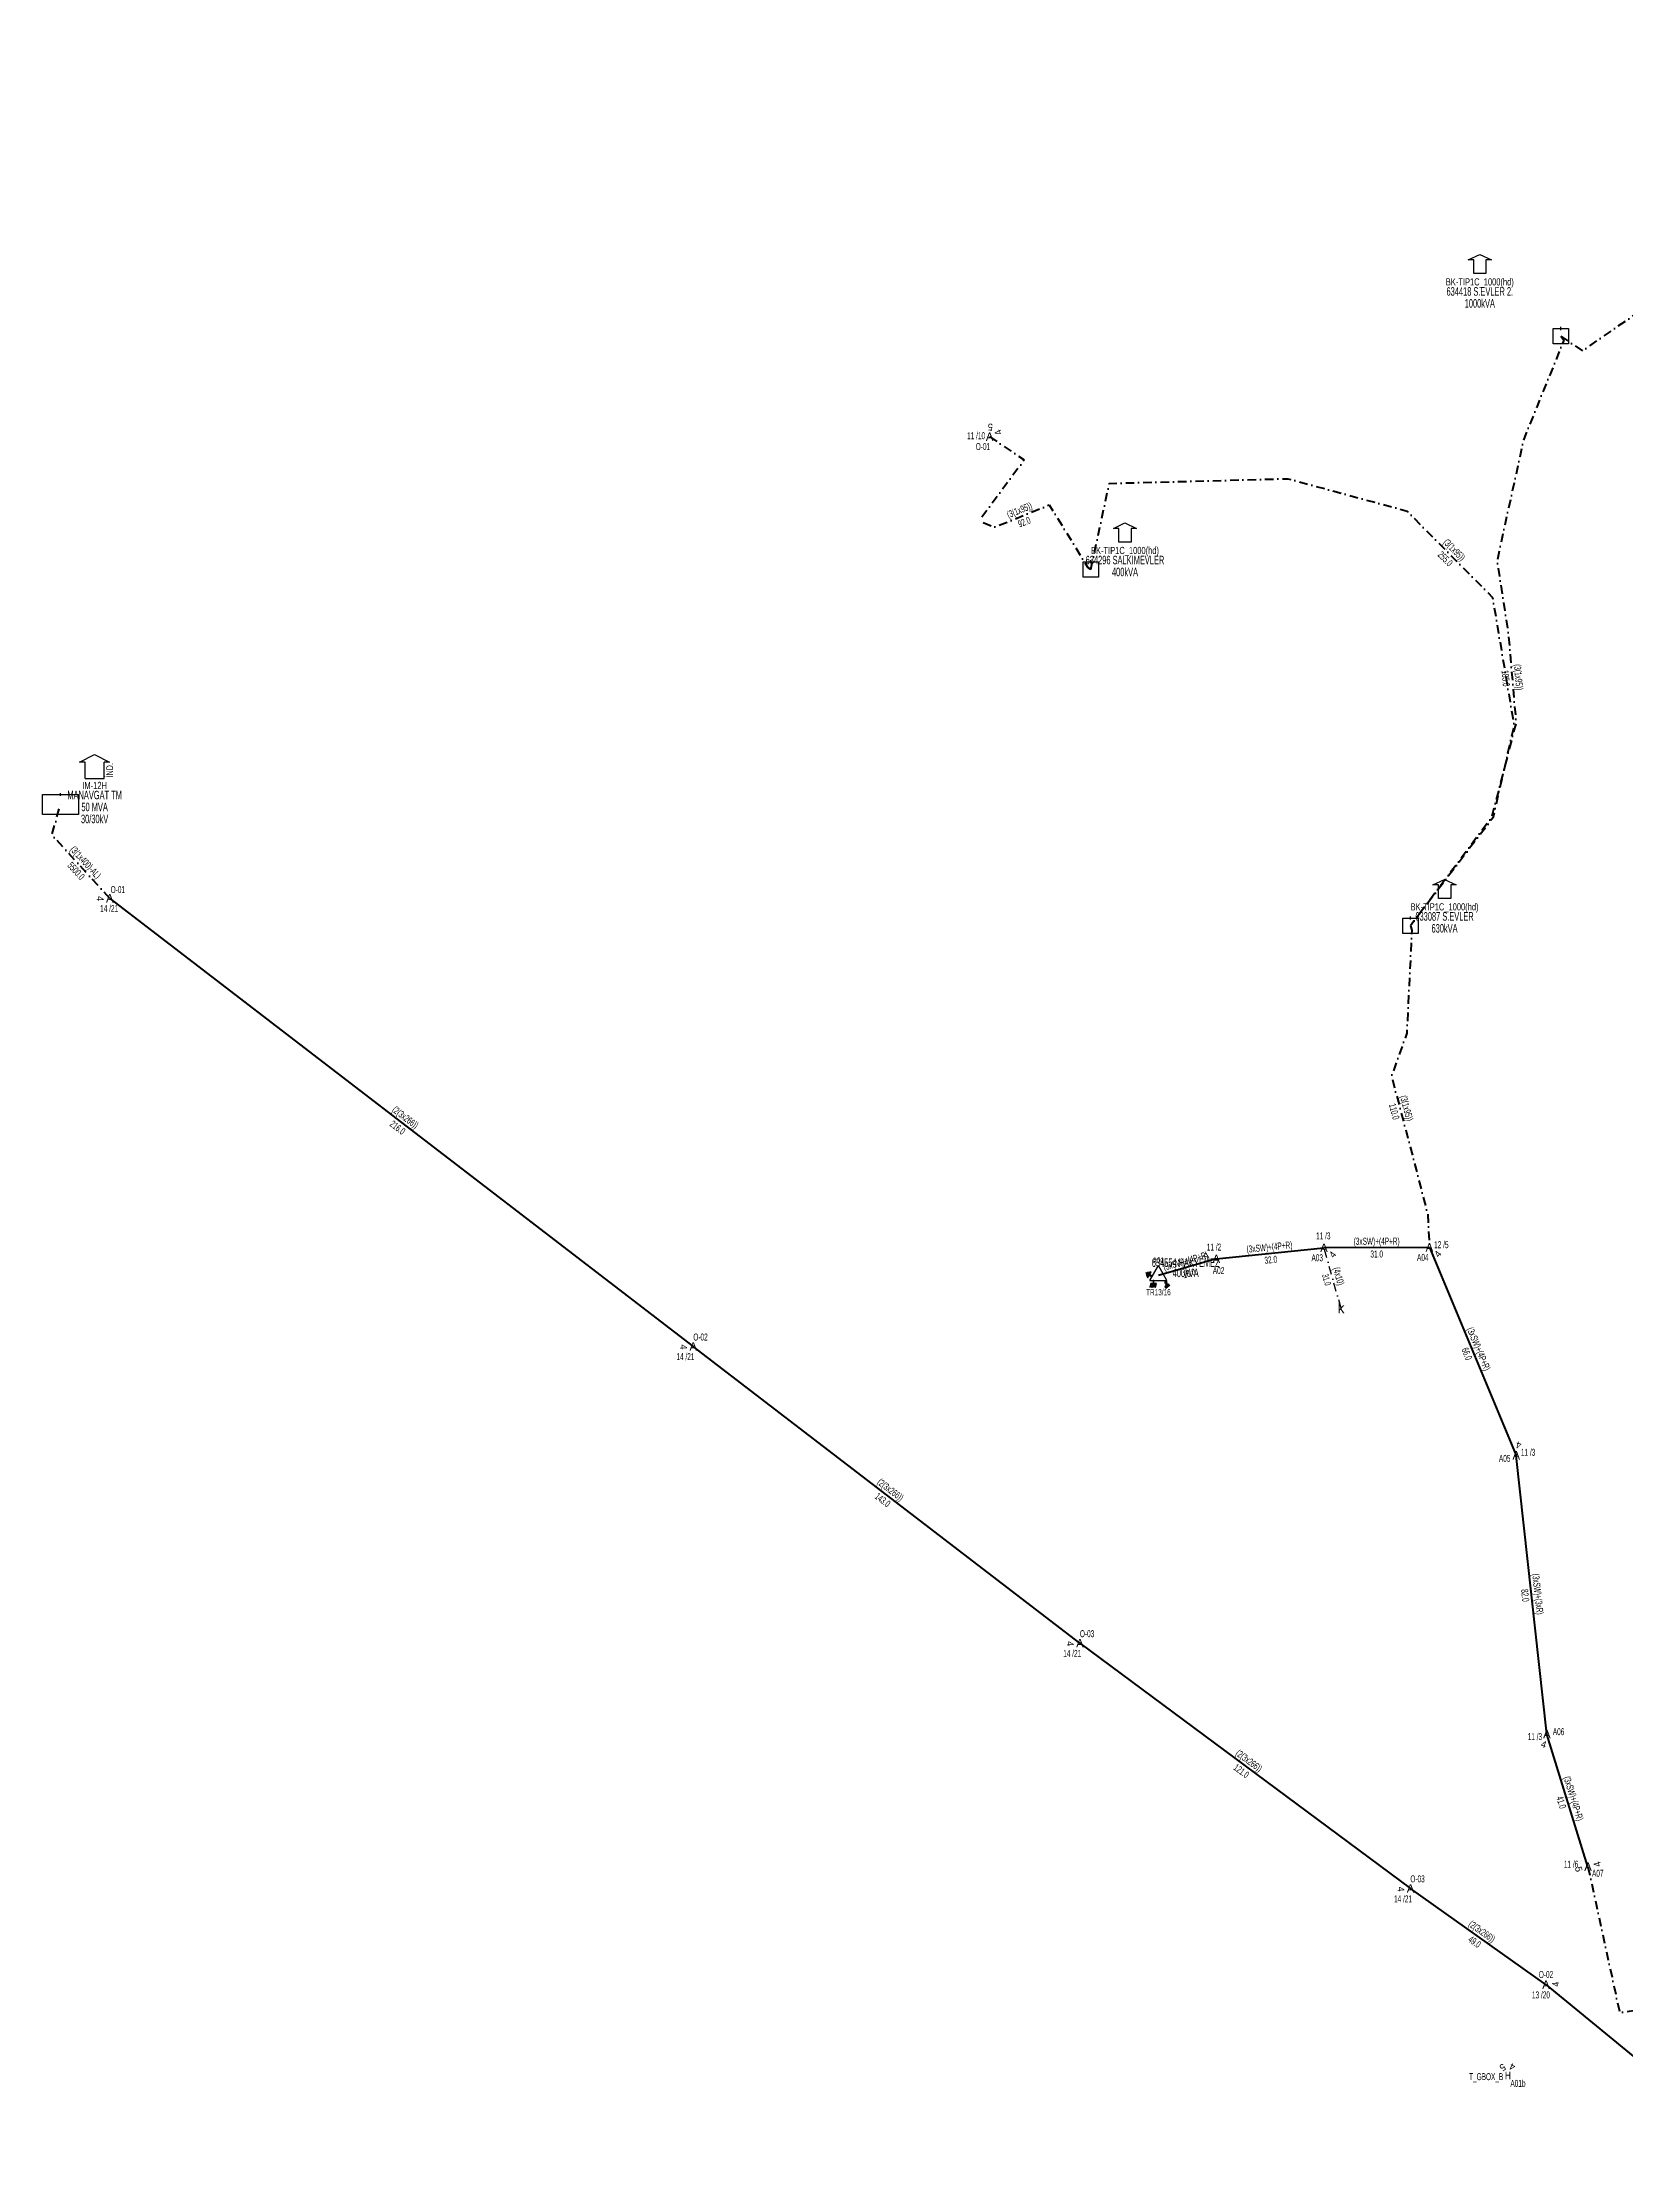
# Model space of a CAD drawing. Header units: millimetres. Extents: x 630449 to 632192, y 4074423 to 4076275.
# Drawn here: x 630449 to 630912, y 4074457 to 4075080 of the extents above; entities that cross this region are included whole.
import ezdxf
from ezdxf.enums import TextEntityAlignment as Align

# ---------------------------------------------------------------- set-up
doc = ezdxf.new("R2010")
doc.units = ezdxf.units.MM
doc.linetypes.add('DASHDOT', pattern=[5, 2.5, -1.25, 0, -1.25])
for name, color, linetype, lineweight in [('DIREK_BOX_MEVCUT', 5, 'Continuous', 25), ('DIREK_ENH_MEVCUT', 6, 'Continuous', 25), ('DIREK_OG_MEVCUT', 16, 'Continuous', 25), ('HAT_ABH_HAVAI_MEVCUT', 50, 'Continuous', 80), ('HAT_ABONE_YERALTI_MEVCUT', 56, 'DASHDOT', 30), ('HAT_OG_HAVAI_MEVCUT', 48, 'Continuous', 70), ('HAT_OG_YERALTI_MEVCUT', 48, 'DASHDOT', 70), ('KOFRE_ABONE_MEVCUT', 6, 'Continuous', 25), ('TRAFO_MEVCUT', 5, 'Continuous', 30), ('TRAFO_TADILAT_BYSK', 5, 'Continuous', 30)]:
    doc.layers.add(name, color=color, linetype=linetype, lineweight=lineweight)
doc.styles.add('Direk', font='B_CAD')
doc.styles.get("Standard").update_dxf_attribs({"font": 'Arial'})

# ---------------------------------------------------------------- blocks, each defined once
blk = doc.blocks.new('MEV_BINA_KARE')
at = {"layer": 'TRAFO_MEVCUT', "linetype": 'Continuous'}
for p, q in [((-2.25, -2.25), (-2.25, 2.25)), ((-2.25, 2.25), (2.25, 2.25)), ((0, 1.8), (0, 2.7)), ((2.25, 2.25), (2.25, -2.25)), ((2.25, -2.25), (-2.25, -2.25))]:
    blk.add_line(p, q, dxfattribs=at)
blk = doc.blocks.new('MEV_BETKOSK')
at = {"layer": 'TRAFO_MEVCUT', "linetype": 'Continuous'}
for p, q in [((-3.4, 2), (0, 3.6)), ((-1.8, 2), (-3.4, 2)), ((-1.8, -2), (-1.8, 2)), ((0, 3.6), (3.4, 2)), ((3.4, 2), (1.8, 2)), ((1.8, 2), (1.8, -2)), ((1.8, -2), (-1.8, -2))]:
    blk.add_line(p, q, dxfattribs=at)
blk = doc.blocks.new('MEV_DIREK')
h = blk.add_hatch(color=32)
h.paths.add_polyline_path([(-2.14, 0.97), (-2.35, 1.09), (-3.31, -0.55), (-3.09, -0.67), (-2.67, 0.06), (-1.89, -0.39), (-1.79, -0.22), (-2.56, 0.23)])
h.paths.add_polyline_path([(-3.46, -0.17), (-3.33, -0.25), (-2.61, 0.99), (-2.74, 1.06)])
h.paths.add_polyline_path([(-3.54, 0.29), (-3.41, 0.22), (-3.05, 0.82), (-3.18, 0.9)])
h.paths.add_polyline_path([(-3.58, 0.81), (-3.66, 0.68), (-3.53, 0.61), (-3.45, 0.74)])
h.paths.add_polyline_path([(-1.51, -2.34), (-2.26, -2.33), (-2.52, -3.47), (-2.42, -3.47), (-2.21, -2.53), (-1.91, -2.54), (-2.12, -3.47), (-2.02, -3.47), (-1.81, -2.54), (-1.51, -2.54), (-1.72, -3.47), (-1.62, -3.48), (-1.41, -2.54), (-1.11, -2.54), (-1.32, -3.48), (-1.22, -3.48), (-1.01, -2.54), (-0.71, -2.55), (-0.92, -3.48), (-0.82, -3.48), (-0.56, -2.35), (-1.31, -2.34), (-1.31, -1.44), (-1.51, -1.44)])
at = {"layer": 'TRAFO_MEVCUT'}
for points in [[(2.35, -1.57), (2.12, -1.92), (2.08, -1.44), (1.94, -1.44), (2.01, -2.32), (2.25, -1.96), (2.31, -2.67), (2.1, -2.67), (2.39, -2.87), (2.4, -2.86), (2.64, -2.49), (2.45, -2.63)], [(2.35, -1.57), (2.12, -1.92), (2.08, -1.44), (1.94, -1.44), (2.01, -2.32), (2.25, -1.96), (2.31, -2.67), (2.1, -2.67), (2.39, -2.87), (1.98, -3.19), (2.2, -3.79), (2.26, -3.74), (2.08, -3.26), (2.26, -3.13), (2.44, -3.6), (2.49, -3.56), (2.32, -3.08), (2.49, -2.94), (2.67, -3.42), (2.73, -3.38), (2.55, -2.9), (2.73, -2.76), (2.91, -3.24), (2.97, -3.2), (2.79, -2.72), (2.97, -2.58), (3.15, -3.06), (3.21, -3.01), (2.98, -2.42), (2.4, -2.86), (2.64, -2.49), (2.45, -2.63)], [(2.97, -2.58), (3.15, -3.06), (3.21, -3.01), (2.98, -2.42), (2.4, -2.86), (2.64, -2.49), (2.45, -2.63), (2.35, -1.57), (2.12, -1.92), (2.08, -1.44), (1.94, -1.44), (2.01, -2.32), (2.25, -1.96), (2.31, -2.67), (2.1, -2.67), (2.39, -2.87), (1.98, -3.19), (2.2, -3.79), (2.26, -3.74), (2.08, -3.26), (2.26, -3.13), (2.44, -3.6), (2.49, -3.56), (2.32, -3.08), (2.49, -2.94), (2.67, -3.42), (2.73, -3.38), (2.55, -2.9), (2.73, -2.76), (2.91, -3.24), (2.97, -3.2), (2.79, -2.72)]]:
    blk.add_hatch(color=32, dxfattribs=at).paths.add_polyline_path(points)
at = {"layer": 'TRAFO_MEVCUT', "linetype": 'Continuous'}
for p, q in [((-2.5, -1.44), (0, 2.89)), ((2.5, -1.44), (0, 2.89)), ((-2.5, -1.44), (2.5, -1.44))]:
    blk.add_line(p, q, dxfattribs=at)
at = {"layer": 'TRAFO_MEVCUT', "color": 32, "flags": 128}
blk.add_lwpolyline([(1.94, -1.44), (2.08, -1.44), (2.12, -1.92), (2.35, -1.57), (2.45, -2.63), (2.64, -2.49), (2.4, -2.86), (2.98, -2.42), (3.21, -3.01), (3.15, -3.06), (2.97, -2.58), (2.79, -2.72), (2.97, -3.2), (2.91, -3.24), (2.73, -2.76), (2.55, -2.9), (2.73, -3.38), (2.67, -3.42), (2.49, -2.94), (2.32, -3.08), (2.49, -3.56), (2.44, -3.6), (2.26, -3.13), (2.08, -3.26), (2.26, -3.74), (2.2, -3.79), (1.98, -3.19), (2.39, -2.87), (2.1, -2.67), (2.31, -2.67), (2.25, -1.96), (2.01, -2.32), (1.94, -1.44)], dxfattribs=at)
at = {"layer": 'TRAFO_TADILAT_BYSK', "color": 32, "flags": 128}
for points in [[(-3.53, 0.61), (-3.45, 0.74), (-3.58, 0.81), (-3.66, 0.68), (-3.53, 0.61)], [(-3.41, 0.22), (-3.05, 0.82), (-3.18, 0.9), (-3.54, 0.29), (-3.41, 0.22)], [(-3.33, -0.25), (-2.61, 0.99), (-2.74, 1.06), (-3.46, -0.17), (-3.33, -0.25)], [(-1.79, -0.22), (-2.56, 0.23), (-2.14, 0.97), (-2.35, 1.09), (-3.31, -0.55), (-3.09, -0.67), (-2.67, 0.06), (-1.89, -0.39), (-1.79, -0.22)], [(-1.31, -1.44), (-1.51, -1.44), (-1.51, -2.34), (-2.26, -2.33), (-2.52, -3.47), (-2.42, -3.47), (-2.21, -2.53), (-1.91, -2.54), (-2.12, -3.47), (-2.02, -3.47), (-1.81, -2.54), (-1.51, -2.54), (-1.72, -3.47), (-1.62, -3.48), (-1.41, -2.54), (-1.11, -2.54), (-1.32, -3.48), (-1.22, -3.48), (-1.01, -2.54), (-0.71, -2.55), (-0.92, -3.48), (-0.82, -3.48), (-0.56, -2.35), (-1.31, -2.34), (-1.31, -1.44)]]:
    blk.add_lwpolyline(points, dxfattribs=at)
blk = doc.blocks.new('MEV_INDMERK_KARE')
at = {"layer": 'TRAFO_MEVCUT', "linetype": 'Continuous'}
for p, q in [((-5.268651, -2.925), (-5.268651, 2.925)), ((-5.268651, 2.925), (5.268651, 2.925)), ((0, 2.535), (0, 3.315)), ((5.268651, 2.925), (5.268651, -2.925)), ((5.268651, -2.925), (-5.268651, -2.925))]:
    blk.add_line(p, q, dxfattribs=at)
blk = doc.blocks.new('MEV_INDMERK')
at = {"layer": 'TRAFO_MEVCUT', "linetype": 'Continuous'}
for p, q in [((-4.4, 2.4), (0, 4.6)), ((-2.8, 2.4), (-4.4, 2.4)), ((-2.8, -2.4), (-2.8, 2.4)), ((0, 4.6), (4.4, 2.4)), ((4.4, 2.4), (2.8, 2.4)), ((2.8, -2.4), (2.8, 2.4)), ((-2.8, -2.4), (2.8, -2.4))]:
    blk.add_line(p, q, dxfattribs=at)
at = {"layer": 'TRAFO_MEVCUT', "linetype": 'Continuous', "width": 0.6}
blk.add_text('İND.', height=2, rotation=90, dxfattribs=at).set_placement((5.417363, -0.010583), align=Align.CENTER)

msp = doc.modelspace()

# ---------------------------------------------------------------- linework, layer by layer
at = {"layer": 'HAT_ABH_HAVAI_MEVCUT'}
for p, q in [((630468.246351, 4074829.002937), (630639.207, 4074697.757)), ((630752.510331, 4074610.858537), (630639.207, 4074697.757)), ((630752.510331, 4074610.858537), (630849.38571, 4074539.015195)), ((630889.079898, 4074510.854677), (630849.38571, 4074539.015195)), ((630889.079898, 4074510.854677), (630954.973, 4074456.741))]:
    msp.add_line(p, q, dxfattribs=at)
at = {"layer": 'HAT_ABONE_YERALTI_MEVCUT', "flags": 128}
msp.add_lwpolyline([(630829.025792, 4074708.999256), (630824.01763, 4074726.655615)], dxfattribs=at)
at = {"layer": 'HAT_OG_HAVAI_MEVCUT'}
for p, q in [((630792.477105, 4074723.431508), (630824.01763, 4074726.655615)), ((630854.913, 4074726.788), (630824.01763, 4074726.655615)), ((630854.913, 4074726.788), (630880.363631, 4074665.870481)), ((630792.477105, 4074723.431508), (630775.507, 4074718.576)), ((630889.339437, 4074584.245775), (630880.363631, 4074665.870481)), ((630901.386, 4074545.405), (630889.339437, 4074584.245775))]:
    msp.add_line(p, q, dxfattribs=at)
at = {"layer": 'HAT_OG_YERALTI_MEVCUT', "flags": 128}
for points in [[(630893.445, 4074993.649), (630899.767924, 4074989.376417), (630929.607835, 4075010.001061), (630963.835968, 4075018.484957), (630989.433931, 4075017.899861), (631002.30605, 4075022.87318), (631012.106413, 4075031.50335), (631016.055813, 4075041.888809), (631011.455379, 4075046.477858), (630948.323489, 4075077.093022), (630943.462, 4075079.645)], [(630893.445, 4074993.649), (630894.335516, 4074992.487982), (630882.554017, 4074963.530029), (630874.760166, 4074927.942206), (630878.027926, 4074906.685092), (630880.289176, 4074880.51687), (630873.123214, 4074852.669033), (630849.357, 4074820.974)], [(630726.053, 4074964.229), (630736.185599, 4074957.402715), (630722.979417, 4074939.553872), (630727.450116, 4074937.702945), (630743.538937, 4074944.223901), (630754.859941, 4074925.920972), (630755.72, 4074925.343)], [(630755.72, 4074925.343), (630761.110316, 4074950.53204), (630813.477698, 4074951.906511), (630848.389285, 4074942.422655), (630873.404675, 4074917.132371), (630879.712078, 4074879.64215), (630873.526954, 4074852.565053), (630849.357, 4074820.974)], [(630468.246351, 4074829.002937), (630451.307744, 4074847.592666), (630453.80653, 4074856.524429)], [(630849.357, 4074820.974), (630849.757577, 4074819.693513), (630848.302865, 4074789.541377), (630843.812324, 4074776.912074), (630849.046741, 4074757.201184), (630854.440448, 4074736.429603), (630854.913, 4074726.788)], [(630901.386, 4074545.405), (630910.687114, 4074502.695714), (630976.053807, 4074513.218157), (630967.603966, 4074487.07148), (630968.24169, 4074479.578225), (630959.388, 4074477.961)]]:
    msp.add_lwpolyline(points, dxfattribs=at)

# ---------------------------------------------------------------- block references
at = {"layer": 'TRAFO_MEVCUT'}
for name, p in [('MEV_BETKOSK', (630869.689445, 4075014.000704)), ('MEV_BETKOSK', (630869.689445, 4075014.000704)), ('MEV_BINA_KARE', (630893.445, 4074993.649)), ('MEV_BINA_KARE', (630893.445, 4074993.649)), ('MEV_BETKOSK', (630765.72, 4074935.343)), ('MEV_BETKOSK', (630765.72, 4074935.343)), ('MEV_BINA_KARE', (630755.72, 4074925.343)), ('MEV_BINA_KARE', (630755.72, 4074925.343)), ('MEV_INDMERK', (630463.80653, 4074866.524429)), ('MEV_INDMERK', (630463.80653, 4074866.524429)), ('MEV_INDMERK_KARE', (630453.80653, 4074856.524429)), ('MEV_INDMERK_KARE', (630453.80653, 4074856.524429)), ('MEV_BETKOSK', (630859.357, 4074830.974)), ('MEV_BETKOSK', (630859.357, 4074830.974)), ('MEV_BINA_KARE', (630849.357, 4074820.974)), ('MEV_BINA_KARE', (630849.357, 4074820.974)), ('MEV_DIREK', (630775.507, 4074718.576))]:
    msp.add_blockref(name, p, dxfattribs=at)

# ---------------------------------------------------------------- texts
at = {"layer": 'DIREK_BOX_MEVCUT', "width": 0.53}
for s, p in [('T_GBOX_B', (630871.553993, 4074483.920559)), ('A01b', (630880.869119, 4074481.951362))]:
    msp.add_text(s, height=2.05, dxfattribs=at).set_placement(p, align=Align.MIDDLE_CENTER)
at = {"layer": 'DIREK_BOX_MEVCUT', "color": 32, "style": 'Direk'}
for s, rotation, p in [('5', 213.266497, (630876.386105, 4074486.625159)), ('4', 153.266497, (630879.181556, 4074486.784704))]:
    msp.add_text(s, height=2, rotation=rotation, dxfattribs=at).set_placement(p, align=Align.MIDDLE_CENTER)
at = {"layer": 'DIREK_BOX_MEVCUT', "style": 'Direk', "width": 0.8}
msp.add_text('H', height=2.25, dxfattribs=at).set_placement((630877.922, 4074484.284), align=Align.MIDDLE_CENTER)
at = {"layer": 'DIREK_ENH_MEVCUT', "width": 0.53}
for s, p in [('11 /10', (630722.090664, 4074964.500802)), ('O-01', (630724.097447, 4074961.326275)), ('O-01', (630470.614835, 4074831.579811)), ('14 /21', (630468.065214, 4074826.018061)), ('14 /21', (630636.925196, 4074694.783289)), ('O-02', (630641.337662, 4074700.533739)), ('O-03', (630754.61784, 4074613.65289)), ('14 /21', (630750.254948, 4074607.868117)), ('O-03', (630851.440837, 4074541.848295)), ('14 /21', (630847.189969, 4074535.988249)), ('O-02', (630889.08329, 4074513.839873)), ('13 /20', (630887.600433, 4074507.869801))]:
    msp.add_text(s, height=2.05, dxfattribs=at).set_placement(p, align=Align.MIDDLE_CENTER)
at = {"layer": 'DIREK_ENH_MEVCUT', "style": 'Direk'}
for p in [(630726.053, 4074964.229), (630468.246351, 4074829.002937), (630639.207, 4074697.757), (630752.510331, 4074610.858537), (630849.38571, 4074539.015195), (630889.079898, 4074510.854677)]:
    msp.add_text('A', height=2.5, dxfattribs=at).set_placement(p, align=Align.MIDDLE_CENTER)
at = {"layer": 'DIREK_ENH_MEVCUT', "color": 32, "style": 'Direk'}
for s, rotation, p in [('5', 536.032032, (630726.246757, 4074967.022288)), ('4', 476.032032, (630728.568937, 4074965.457846)), ('4', 271.297227, (630465.431446, 4074828.939547)), ('4', 272.864034, (630636.38442, 4074697.617095)), ('4', 273.009061, (630749.686553, 4074610.711554)), ('4', 273.33244, (630846.558952, 4074538.852433)), ('4', 92.902528, (630891.902788, 4074510.996461))]:
    msp.add_text(s, height=2, rotation=rotation, dxfattribs=at).set_placement(p, align=Align.MIDDLE_CENTER)
at = {"layer": 'DIREK_OG_MEVCUT', "width": 0.53}
for s, p in [('11 /2', (630791.81212, 4074726.884153)), ('11 /3', (630823.831696, 4074730.155488)), ('12 /5', (630858.416936, 4074727.580234)), ('A02', (630793.139044, 4074719.994673)), ('A03', (630822.052167, 4074723.759591)), ('A04', (630852.979186, 4074723.870747)), ('A05', (630876.974731, 4074664.995633)), ('11 /3', (630883.83751, 4074666.767266)), ('11 /3', (630885.825938, 4074583.514752)), ('A06', (630892.766055, 4074584.958721)), ('11 /6', (630896.442697, 4074546.143967)), ('A07', (630904.242091, 4074543.475892))]:
    msp.add_text(s, height=2.05, dxfattribs=at).set_placement(p, align=Align.MIDDLE_CENTER)
at = {"layer": 'DIREK_OG_MEVCUT', "style": 'Direk'}
for p in [(630824.01763, 4074726.655615), (630854.913, 4074726.788), (630792.477105, 4074723.431508), (630880.363631, 4074665.870481), (630889.339437, 4074584.245775), (630901.386, 4074545.405)]:
    msp.add_text('A', height=2.5, dxfattribs=at).set_placement(p, align=Align.MIDDLE_CENTER)
at = {"layer": 'DIREK_OG_MEVCUT', "color": 32, "style": 'Direk'}
for s, rotation, p in [('4', 251.683344, (630789.4966, 4074724.402204)), ('4', 412.192115, (630826.566105, 4074724.686141)), ('4', 411.798746, (630857.367891, 4074724.876197)), ('4', 166.786437, (630881.054194, 4074668.88125)), ('4', 342.663055, (630888.423336, 4074581.259102)), ('4', 104.758649, (630904.093621, 4074546.118294)), ('5', 284.758649, (630898.678379, 4074544.691706))]:
    msp.add_text(s, height=2, rotation=rotation, dxfattribs=at).set_placement(p, align=Align.MIDDLE_CENTER)
at = {"layer": 'HAT_ABH_HAVAI_MEVCUT', "lineweight": 30, "width": 0.53}
for rotation, p in [(322.486668, (630554.244279, 4074764.054198, 315319.6035)), (322.513447, (630696.375955, 4074654.98224, 315319.6035)), (323.439154, (630801.454346, 4074575.619607, 315424.692855)), (324.646708, (630869.724628, 4074525.628196, 315424.692855))]:
    msp.add_text('(2(3x266))', height=2.05, rotation=rotation, dxfattribs=at).set_placement(p, align=Align.CENTER)
for s, rotation, p in [('216.0', 322.486668, (630553.209071, 4074762.705738, 315319.6035)), ('143.0', 322.513447, (630695.341377, 4074653.633297, 315319.6035)), ('121.0', 323.439154, (630800.441696, 4074574.254125, 315424.692855)), ('49.0', 324.646708, (630868.74098, 4074524.241676, 315424.692855))]:
    msp.add_text(s, height=2.05, rotation=rotation, dxfattribs=at).set_placement(p, align=Align.TOP_CENTER)
at = {"layer": 'HAT_ABONE_YERALTI_MEVCUT', "lineweight": 30, "width": 0.53}
msp.add_text('(4x10)', height=2.05, rotation=285.835794, dxfattribs=at).set_placement((630827.339452, 4074718.059385), align=Align.CENTER)
msp.add_text('31.0', height=1.9, rotation=285.835794, dxfattribs=at).set_placement((630825.703971, 4074717.595486), align=Align.TOP_CENTER)
at = {"layer": 'HAT_OG_HAVAI_MEVCUT', "lineweight": 30, "width": 0.53}
for s, rotation, p in [('(3xSW)+(4P+R)', 5.836564, (630808.16093, 4074725.889155, 315412.008815)), ('(3xSW)+(4P+R)', 360.245508, (630839.461673, 4074727.5718, 315412.008815)), ('(3xSW)+(4P+R)', 375.966952, (630783.758232, 4074721.820961, 315387.7535)), ('(3xSW)+(4P+R)', 292.674604, (630868.422618, 4074696.656913, 315440.181815)), ('(3xSW)+(3xR)', 276.275279, (630885.696441, 4074625.151037, 315440.181815)), ('(3xSW)+(4P+R)', 287.231407, (630896.174567, 4074565.077184, 315444.669719))]:
    msp.add_text(s, height=2.05, rotation=rotation, dxfattribs=at).set_placement(p, align=Align.CENTER)
for s, rotation, p in [('18.0', 375.966952, (630784.225873, 4074720.186546, 315387.7535)), ('32.0', 5.836564, (630808.333805, 4074724.197968, 315412.008815)), ('31.0', 360.245508, (630839.468957, 4074725.871815, 315412.008815)), ('66.0', 292.674604, (630866.854013, 4074696.001568, 315440.181815)), ('82.0', 276.275279, (630884.006627, 4074624.965218, 315440.181815)), ('41.0', 287.231407, (630894.55087, 4074564.57359, 315444.669719))]:
    msp.add_text(s, height=2.05, rotation=rotation, dxfattribs=at).set_placement(p, align=Align.TOP_CENTER)
at = {"layer": 'HAT_OG_YERALTI_MEVCUT', "lineweight": 30, "width": 0.53}
for s, rotation, p in [('(3(1x95))', 22.063192, (630735.175242, 4074941.751178)), ('(3(1x95))', 314.686911, (630861.501296, 4074930.375261)), ('(3(1x95))', 274.938779, (630880.005395, 4074893.674159)), ('(3(1x400)-AL)', 312.339185, (630460.405342, 4074838.870292)), ('(3(1x95))', 284.872183, (630847.251058, 4074767.274793))]:
    msp.add_text(s, height=2.05, rotation=rotation, dxfattribs=at).set_placement(p, align=Align.CENTER)
for s, rotation, p in [('92.0', 22.063192, (630735.813811, 4074940.175668)), ('255.0', 314.686911, (630860.292664, 4074929.179766)), ('185.0', 274.938779, (630878.311707, 4074893.527803)), ('5500.0', 312.339185, (630459.148752, 4074837.725311)), ('110.0', 284.872183, (630845.608007, 4074766.838465))]:
    msp.add_text(s, height=2.05, rotation=rotation, dxfattribs=at).set_placement(p, align=Align.TOP_CENTER)
at = {"layer": 'KOFRE_ABONE_MEVCUT', "style": 'Direk'}
msp.add_text('k', height=3, dxfattribs=at).set_placement((630829.025792, 4074708.999256), align=Align.MIDDLE_CENTER)
at = {"layer": 'TRAFO_MEVCUT', "width": 0.6}
for s, height, p in [('634418 S.EVLER 2.', 2.5, (630869.689445, 4075005.500704)), ('634418 S.EVLER 2.', 2.5, (630869.689445, 4075005.500704)), ('BK-TIP1C_1000(hd)', 2.1, (630869.689445, 4075008.500704)), ('BK-TIP1C_1000(hd)', 2.1, (630869.689445, 4075008.500704)), ('1000kVA', 2.5, (630869.689445, 4075002.000704)), ('1000kVA', 2.5, (630869.689445, 4075002.000704)), ('634296 SALKIMEVLER', 2.5, (630765.72, 4074926.843)), ('634296 SALKIMEVLER', 2.5, (630765.72, 4074926.843)), ('BK-TIP1C_1000(hd)', 2.1, (630765.72, 4074929.843)), ('BK-TIP1C_1000(hd)', 2.1, (630765.72, 4074929.843)), ('400kVA', 2.5, (630765.72, 4074923.343)), ('400kVA', 2.5, (630765.72, 4074923.343)), ('MANAVGAT TM', 2.5, (630463.80653, 4074858.024429)), ('MANAVGAT TM', 2.5, (630463.80653, 4074858.024429)), ('IM-12H', 2.1, (630463.80653, 4074861.024429)), ('IM-12H', 2.1, (630463.80653, 4074861.024429)), ('30/30kV', 2.5, (630463.80653, 4074851.024429)), ('30/30kV', 2.5, (630463.80653, 4074851.024429)), ('50 MVA', 2.5, (630463.80653, 4074854.524429)), ('50 MVA', 2.5, (630463.80653, 4074854.524429)), ('BK-TIP1C_1000(hd)', 2.1, (630859.357, 4074825.474)), ('BK-TIP1C_1000(hd)', 2.1, (630859.357, 4074825.474)), ('633087 S.EVLER', 2.5, (630859.357, 4074822.474)), ('633087 S.EVLER', 2.5, (630859.357, 4074822.474)), ('630kVA', 2.5, (630859.357, 4074818.974)), ('630kVA', 2.5, (630859.357, 4074818.974)), ('634554 HAKYEMEZ', 2.5, (630783.507, 4074721.076)), ('A01', 1.8, (630775.507, 4074722.076)), ('400kVA', 2.5, (630783.507, 4074718.076))]:
    msp.add_text(s, height=height, dxfattribs=at).set_placement(p, align=Align.CENTER)
msp.add_text('TR13/16', height=1.8, dxfattribs=at).set_placement((630775.507, 4074714.576), align=Align.TOP_CENTER)

doc.saveas('drawing.dxf')
